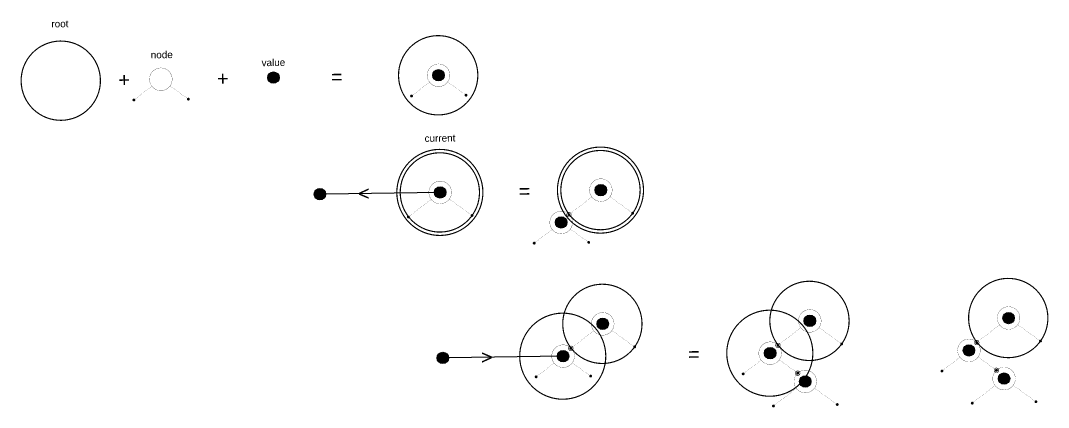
# Model space of a CAD drawing. Header units: millimetres. Extents: x -1100 to 21196, y 133430 to 144863.
# Drawn here: x 5969 to 10506, y 134901 to 136609 of the extents above; entities that cross this region are included whole.
import ezdxf

# ---------------------------------------------------------------- set-up
doc = ezdxf.new("R2010")
doc.units = ezdxf.units.MM
doc.linetypes.add('HIDDEN2', pattern=[4.7625, 3.175, -1.5875])
doc.styles.get("Standard").update_dxf_attribs({"font": 'arial.ttf'})

# ---------------------------------------------------------------- blocks, each defined once
blk = doc.blocks.new('tghfgh')
at = {"true_color": 0xf8991e}
h = blk.add_hatch(color=30, dxfattribs=at)
h.dxf.hatch_style = 1
h.paths.add_polyline_path([(-100, 0, 1), (100, 0, 1)])
at = {"color": 30, "true_color": 0xf8991e, "const_width": 50}
for points in [[(100, 0, 1), (-100, 0)], [(100, 0, -1), (-100, 0)]]:
    blk.add_lwpolyline(points, format="xyb", dxfattribs=at)
blk = doc.blocks.new('fgsdfg')
at = {"color": 152, "true_color": 0x2776bb, "const_width": 50}
for points in [[(200, 0, 1), (-200, 0)], [(200, 0, -1), (-200, 0)]]:
    blk.add_lwpolyline(points, format="xyb", dxfattribs=at)

msp = doc.modelspace()

# ---------------------------------------------------------------- hatches: boundary and pattern name
at = {"true_color": 0xddb3d4}
h = msp.add_hatch(color=254, dxfattribs=at)
h.dxf.hatch_style = 1
h.paths.add_polyline_path([(7060, 136357.4, 1), (7110, 136357.4, 1)])
h = msp.add_hatch(color=254, dxfattribs=at)
h.dxf.hatch_style = 1
h.paths.add_polyline_path([(7788.7, 136367.9, 1), (7838.7, 136367.9, 1)])
h = msp.add_hatch(color=254, dxfattribs=at)
h.dxf.hatch_style = 1
h.paths.add_polyline_path([(7788.7, 136367.9, 1), (7838.7, 136367.9, 1)])
h = msp.add_hatch(color=254, dxfattribs=at)
h.dxf.hatch_style = 1
h.paths.add_polyline_path([(7265.2, 135843.1, 1), (7315.2, 135843.1, 1)])
h = msp.add_hatch(color=254, dxfattribs=at)
h.dxf.hatch_style = 1
h.paths.add_polyline_path([(7796.1, 135850.7, 1), (7846.1, 135850.7, 1)])
h = msp.add_hatch(color=254, dxfattribs=at)
h.dxf.hatch_style = 1
h.paths.add_polyline_path([(7796.1, 135850.7, 1), (7846.1, 135850.7, 1)])
h = msp.add_hatch(color=254, dxfattribs=at)
h.dxf.hatch_style = 1
h.paths.add_polyline_path([(8505.2, 135860.8, 1), (8555.2, 135860.8, 1)])
h = msp.add_hatch(color=254, dxfattribs=at)
h.dxf.hatch_style = 1
h.paths.add_polyline_path([(8505.2, 135860.8, 1), (8555.2, 135860.8, 1)])
h = msp.add_hatch(color=254, dxfattribs=at)
h.dxf.hatch_style = 1
h.paths.add_polyline_path([(8330.1, 135718.1, 1), (8380.1, 135718.1, 1)])
h = msp.add_hatch(color=254, dxfattribs=at)
h.dxf.hatch_style = 1
h.paths.add_polyline_path([(8330.1, 135718.1, 1), (8380.1, 135718.1, 1)])
h = msp.add_hatch(color=254, dxfattribs=at)
h.dxf.hatch_style = 1
h.paths.add_polyline_path([(10305.3, 135296.1, 1), (10355.3, 135296.1, 1)])
h = msp.add_hatch(color=254, dxfattribs=at)
h.dxf.hatch_style = 1
h.paths.add_polyline_path([(10305.3, 135296.1, 1), (10355.3, 135296.1, 1)])
h = msp.add_hatch(color=254, dxfattribs=at)
h.dxf.hatch_style = 1
h.paths.add_polyline_path([(8513.7, 135270.5, 1), (8563.7, 135270.5, 1)])
h = msp.add_hatch(color=254, dxfattribs=at)
h.dxf.hatch_style = 1
h.paths.add_polyline_path([(8513.7, 135270.5, 1), (8563.7, 135270.5, 1)])
h = msp.add_hatch(color=254, dxfattribs=at)
h.dxf.hatch_style = 1
h.paths.add_polyline_path([(9427.8, 135283.6, 1), (9477.8, 135283.6, 1)])
h = msp.add_hatch(color=254, dxfattribs=at)
h.dxf.hatch_style = 1
h.paths.add_polyline_path([(9427.8, 135283.6, 1), (9477.8, 135283.6, 1)])
h = msp.add_hatch(color=254, dxfattribs=at)
h.dxf.hatch_style = 1
h.paths.add_polyline_path([(7807.6, 135120.1, 1), (7857.6, 135120.1, 1)])
h = msp.add_hatch(color=254, dxfattribs=at)
h.dxf.hatch_style = 1
h.paths.add_polyline_path([(8338.6, 135127.7, 1), (8388.6, 135127.7, 1)])
h = msp.add_hatch(color=254, dxfattribs=at)
h.dxf.hatch_style = 1
h.paths.add_polyline_path([(8338.6, 135127.7, 1), (8388.6, 135127.7, 1)])
h = msp.add_hatch(color=254, dxfattribs=at)
h.dxf.hatch_style = 1
h.paths.add_polyline_path([(9252.7, 135140.8, 1), (9302.7, 135140.8, 1)])
h = msp.add_hatch(color=254, dxfattribs=at)
h.dxf.hatch_style = 1
h.paths.add_polyline_path([(9252.7, 135140.8, 1), (9302.7, 135140.8, 1)])
h = msp.add_hatch(color=254, dxfattribs=at)
h.dxf.hatch_style = 1
h.paths.add_polyline_path([(10130.2, 135153.4, 1), (10180.2, 135153.4, 1)])
h = msp.add_hatch(color=254, dxfattribs=at)
h.dxf.hatch_style = 1
h.paths.add_polyline_path([(10130.2, 135153.4, 1), (10180.2, 135153.4, 1)])
h = msp.add_hatch(color=254, dxfattribs=at)
h.dxf.hatch_style = 1
h.paths.add_polyline_path([(10285.4, 135028.5, 1), (10335.4, 135028.5, 1)])
h = msp.add_hatch(color=254, dxfattribs=at)
h.dxf.hatch_style = 1
h.paths.add_polyline_path([(10285.4, 135028.5, 1), (10335.4, 135028.5, 1)])
h = msp.add_hatch(color=254, dxfattribs=at)
h.dxf.hatch_style = 1
h.paths.add_polyline_path([(9407.9, 135015.9, 1), (9457.9, 135015.9, 1)])
h = msp.add_hatch(color=254, dxfattribs=at)
h.dxf.hatch_style = 1
h.paths.add_polyline_path([(9407.9, 135015.9, 1), (9457.9, 135015.9, 1)])

# ---------------------------------------------------------------- linework, layer by layer
at = {"color": 240, "linetype": 'HIDDEN2', "ltscale": 40, "true_color": 0xed1f24}
for points in [[(7637.2, 136365.3, 5, 5, -1), (7987.2, 136370.4, 5, 5, -1)], [(5971.1, 136341.5, 5, 5, -1), (6321.1, 136346.5, 5, 5, -1)], [(7644.6, 135848.1, 5, 5, -1), (7994.6, 135853.2, 5, 5, -1)], [(8353.7, 135858.3, 5, 5, -1), (8703.7, 135863.3, 5, 5, -1)], [(9276.3, 135281, 5, 5, -1), (9626.3, 135286, 5, 5, -1)], [(10153.8, 135293.6, 5, 5, -1), (10503.8, 135298.6, 5, 5, -1)], [(8362.1, 135267.9, 5, 5, -1), (8712.1, 135272.9, 5, 5, -1)]]:
    msp.add_lwpolyline(points, format="xyseb", close=True, dxfattribs=at)
at = {"const_width": 1}
for points in [[(7863.7, 136368.6, 1), (7763.7, 136367.2)], [(7763.7, 136367.2, -1), (7863.7, 136368.6)], [(6537.9, 136349.6, -1), (6637.9, 136351)], [(7863.7, 136368.6, -1), (7763.7, 136367.2)], [(7763.7, 136367.2, 1), (7863.7, 136368.6)], [(6537.9, 136349.6, 1), (6637.9, 136351)], [(8580.2, 135861.6, 1), (8480.2, 135860.1)], [(8480.2, 135860.1, -1), (8580.2, 135861.6)], [(7871.1, 135851.4, 1), (7771.1, 135850)], [(7771.1, 135850, -1), (7871.1, 135851.4)], [(8580.2, 135861.6, -1), (8480.2, 135860.1)], [(8480.2, 135860.1, 1), (8580.2, 135861.6)], [(7871.1, 135851.4, -1), (7771.1, 135850)], [(7771.1, 135850, 1), (7871.1, 135851.4)], [(8405.1, 135718.8, 1), (8305.1, 135717.4)], [(8305.1, 135717.4, -1), (8405.1, 135718.8)], [(8405.1, 135718.8, -1), (8305.1, 135717.4)], [(8305.1, 135717.4, 1), (8405.1, 135718.8)], [(8588.7, 135271.2, 1), (8488.7, 135269.7)], [(8488.7, 135269.7, -1), (8588.7, 135271.2)], [(9502.8, 135284.3, 1), (9402.8, 135282.8)], [(9402.8, 135282.8, -1), (9502.8, 135284.3)], [(10380.3, 135296.9, 1), (10280.3, 135295.4)], [(10280.3, 135295.4, -1), (10380.3, 135296.9)], [(8588.7, 135271.2, -1), (8488.7, 135269.7)], [(8488.7, 135269.7, 1), (8588.7, 135271.2)], [(9502.8, 135284.3, -1), (9402.8, 135282.8)], [(9402.8, 135282.8, 1), (9502.8, 135284.3)], [(10380.3, 135296.9, -1), (10280.3, 135295.4)], [(10280.3, 135295.4, 1), (10380.3, 135296.9)], [(9327.7, 135141.5, 1), (9227.7, 135140.1)], [(9227.7, 135140.1, -1), (9327.7, 135141.5)], [(10205.2, 135154.1, 1), (10105.2, 135152.7)], [(10105.2, 135152.7, -1), (10205.2, 135154.1)], [(8413.6, 135128.4, 1), (8313.6, 135127)], [(8313.6, 135127, -1), (8413.6, 135128.4)], [(9327.7, 135141.5, -1), (9227.7, 135140.1)], [(9227.7, 135140.1, 1), (9327.7, 135141.5)], [(10205.2, 135154.1, -1), (10105.2, 135152.7)], [(10105.2, 135152.7, 1), (10205.2, 135154.1)], [(8413.6, 135128.4, -1), (8313.6, 135127)], [(8313.6, 135127, 1), (8413.6, 135128.4)], [(9482.9, 135016.6, 1), (9382.9, 135015.2)], [(9382.9, 135015.2, -1), (9482.9, 135016.6)], [(10360.4, 135029.2, 1), (10260.4, 135027.8)], [(10260.4, 135027.8, -1), (10360.4, 135029.2)], [(9482.9, 135016.6, -1), (9382.9, 135015.2)], [(9382.9, 135015.2, 1), (9482.9, 135016.6)], [(10360.4, 135029.2, -1), (10260.4, 135027.8)], [(10260.4, 135027.8, 1), (10360.4, 135029.2)]]:
    msp.add_lwpolyline(points, format="xyb", dxfattribs=at)
at = {"color": 51, "linetype": 'HIDDEN2', "ltscale": 50, "true_color": 0xf7f281, "const_width": 0.5}
for points in [[(6548.2, 136319.8), (6468.9, 136258.9)], [(6628.4, 136321), (6709.4, 136262.4)], [(7774, 136337.4), (7694.7, 136276.5)], [(7854.2, 136338.6), (7935.2, 136280)], [(7781.4, 135820.2), (7681.3, 135743.3)], [(7861.6, 135821.4), (7961.9, 135748.8)], [(8490.5, 135830.4), (8390.4, 135753.5)], [(8570.7, 135831.5), (8671, 135759)], [(8315.5, 135687.6), (8236.1, 135626.7)], [(8395.6, 135688.8), (8476.7, 135630.2)], [(8499, 135240), (8398.9, 135163.1)], [(8579.2, 135241.1), (8679.5, 135168.6)], [(9413.1, 135253.1), (9313, 135176.2)], [(9493.3, 135254.3), (9593.6, 135181.7)], [(10290.6, 135265.7), (10190.5, 135188.8)], [(10370.8, 135266.8), (10471.1, 135194.3)], [(8323.9, 135097.2), (8244.6, 135036.3)], [(8404.1, 135098.4), (8485.1, 135039.8)], [(9238, 135110.3), (9158.7, 135049.4)], [(9318.2, 135111.5), (9399.3, 135052.9)], [(10115.6, 135122.9), (10036.2, 135062)], [(10195.7, 135124.1), (10276.8, 135065.5)], [(10270.8, 134998), (10170.6, 134921.1)], [(10350.9, 134999.2), (10451.2, 134926.6)], [(9393.3, 134985.4), (9293.1, 134908.6)], [(9473.4, 134986.6), (9573.7, 134914)]]:
    msp.add_lwpolyline(points, dxfattribs=at)
at = {"color": 85, "linetype": 'HIDDEN2', "ltscale": 40, "true_color": 0x58ba48, "const_width": 5}
for points in [[(7629.6, 135847.9, -1), (8009.6, 135853.4, -1)], [(8338.7, 135858.1, -1), (8718.7, 135863.6, -1)], [(8172.1, 135124.9, -1), (8552.1, 135130.4, -1)], [(9086.2, 135138.1, -1), (9466.2, 135143.5, -1)]]:
    msp.add_lwpolyline(points, format="xyb", close=True, dxfattribs=at)
at = {"linetype": 'HIDDEN2', "ltscale": 200}
for points in [[(7821.1, 135850.7), (7315.2, 135843.4)], [(8363.6, 135127.7), (7857.6, 135120.4)]]:
    msp.add_lwpolyline(points, dxfattribs=at)
at = {"color": 254, "true_color": 0xddb3d4}
for centre in [(7085, 136357.4), (7813.7, 136367.9), (7813.7, 136367.9), (7290.2, 135843.1), (7821.1, 135850.7), (7821.1, 135850.7), (8530.2, 135860.8), (8530.2, 135860.8), (8355.1, 135718.1), (8355.1, 135718.1), (10330.3, 135296.1), (10330.3, 135296.1), (8538.7, 135270.5), (8538.7, 135270.5), (9452.8, 135283.6), (9452.8, 135283.6), (7832.6, 135120.1), (8363.6, 135127.7), (8363.6, 135127.7), (9277.7, 135140.8), (9277.7, 135140.8), (10155.2, 135153.4), (10155.2, 135153.4), (10310.4, 135028.5), (10310.4, 135028.5), (9432.9, 135015.9), (9432.9, 135015.9)]:
    msp.add_circle(centre, 25, dxfattribs=at)

# ---------------------------------------------------------------- block references
for p, xscale, yscale, zscale, rotation in [((6709.4, 136262.4), -0.05000514043477499, 0.050005140434775, 0.050005140434775, 0.8215499083344914), ((7694.7, 136276.5), 0.05000514043477499, 0.05000514043477499, 0.05000514043477499, 0.8215499083344672), ((7935.2, 136280), -0.05000514043477499, 0.050005140434775, 0.050005140434775, 0.8215499083344914), ((6468.9, 136258.9), 0.05000514043477499, 0.05000514043477499, 0.05000514043477499, 0.8215499083344672), ((7680.4, 135742.4), 0.05000514043477499, 0.05000514043477499, 0.05000514043477499, 0.8215499083344672), ((7962, 135748.9), -0.05000514043477499, 0.050005140434775, 0.050005140434775, 0.8215499083344914), ((8389.5, 135752.6), 0.05000514043477499, 0.05000514043477499, 0.05000514043477499, 0.8215499083344672), ((8671.1, 135759.1), -0.05000514043477499, 0.050005140434775, 0.050005140434775, 0.8215499083344914), ((8236.1, 135626.7), 0.05000514043477499, 0.05000514043477499, 0.05000514043477499, 0.8215499083344672), ((8476.7, 135630.2), -0.05000514043477499, 0.050005140434775, 0.050005140434775, 0.8215499083344914), ((9312.1, 135175.3), 0.05000514043477499, 0.05000514043477499, 0.05000514043477499, 0.8215499083344672), ((9593.7, 135181.8), -0.05000514043477499, 0.050005140434775, 0.050005140434775, 0.8215499083344914), ((10189.6, 135187.9), 0.05000514043477499, 0.05000514043477499, 0.05000514043477499, 0.8215499083344672), ((10471.2, 135194.4), -0.05000514043477499, 0.050005140434775, 0.050005140434775, 0.8215499083344914), ((8398, 135162.2), 0.05000514043477499, 0.05000514043477499, 0.05000514043477499, 0.8215499083344672), ((8679.6, 135168.7), -0.05000514043477499, 0.050005140434775, 0.050005140434775, 0.8215499083344914), ((8244.6, 135036.3), 0.05000514043477499, 0.05000514043477499, 0.05000514043477499, 0.8215499083344672), ((8485.1, 135039.8), -0.05000514043477499, 0.050005140434775, 0.050005140434775, 0.8215499083344914), ((9158.7, 135049.4), 0.05000514043477499, 0.05000514043477499, 0.05000514043477499, 0.8215499083344672), ((9399.3, 135052.9), -0.05000514043477499, 0.050005140434775, 0.050005140434775, 0.8215499083344914), ((10036.2, 135062), 0.05000514043477499, 0.05000514043477499, 0.05000514043477499, 0.8215499083344672), ((10276.8, 135065.5), -0.05000514043477499, 0.050005140434775, 0.050005140434775, 0.8215499083344914), ((9292.3, 134907.7), 0.05000514043477499, 0.05000514043477499, 0.05000514043477499, 0.8215499083344672), ((9573.8, 134914.2), -0.05000514043477499, 0.050005140434775, 0.050005140434775, 0.8215499083344914), ((10169.8, 134920.3), 0.05000514043477499, 0.05000514043477499, 0.05000514043477499, 0.8215499083344672), ((10451.3, 134926.7), -0.05000514043477499, 0.050005140434775, 0.050005140434775, 0.8215499083344914)]:
    msp.add_blockref('tghfgh', p, dxfattribs=dict(xscale=xscale, yscale=yscale, zscale=zscale, rotation=rotation))
at = {"color": 30, "true_color": 0xf8991e, "xscale": -0.05000514043477499, "yscale": 0.050005140434775, "zscale": 0.050005140434775, "rotation": 0.8215499083344914}
for p in [(8389.5, 135752.6), (9312.1, 135175.3), (10189.6, 135187.9), (8398, 135162.2), (9399.3, 135052.8), (10276.8, 135065.4)]:
    msp.add_blockref('fgsdfg', p, dxfattribs=at)

# ---------------------------------------------------------------- texts
at = {"color": 240, "linetype": 'HIDDEN2', "ltscale": 40, "true_color": 0xed1f24, "attachment_point": 1, "rotation": 0.8215}
for s, insert, char_height in [('root', (6104.5, 136610.3), 31.25), ('+', (6400.3, 136378.6), 62.5), ('+', (6835.4, 136384.8), 62.5), ('=', (7338.2, 136392), 62.5), ('<', (7458.3, 135877.4), 62.5), ('=', (8167.4, 135887.5), 62.5), ('>', (8000.8, 135154.4), 62.5), ('=', (8914.5, 135167.5), 62.5)]:
    msp.add_mtext_dynamic_manual_height_columns(s, width=4744.538, gutter_width=12.5, heights=[0], dxfattribs=dict(at, insert=insert, char_height=char_height))
at = {"char_height": 31.25, "attachment_point": 1, "rotation": 0.8215}
for s, insert in [('node', (6543.2, 136473.6)), ('value', (7032.4, 136439.1))]:
    msp.add_mtext_dynamic_manual_height_columns(s, width=4744.538, gutter_width=12.5, heights=[0], dxfattribs=dict(at, insert=insert))
at = {"color": 85, "linetype": 'HIDDEN2', "ltscale": 40, "true_color": 0x58ba48, "insert": (7752.1, 136105), "char_height": 31.25, "attachment_point": 1, "rotation": 0.8215}
msp.add_mtext_dynamic_manual_height_columns('current', width=4744.538, gutter_width=12.5, heights=[0], dxfattribs=at)

doc.saveas('drawing.dxf')
